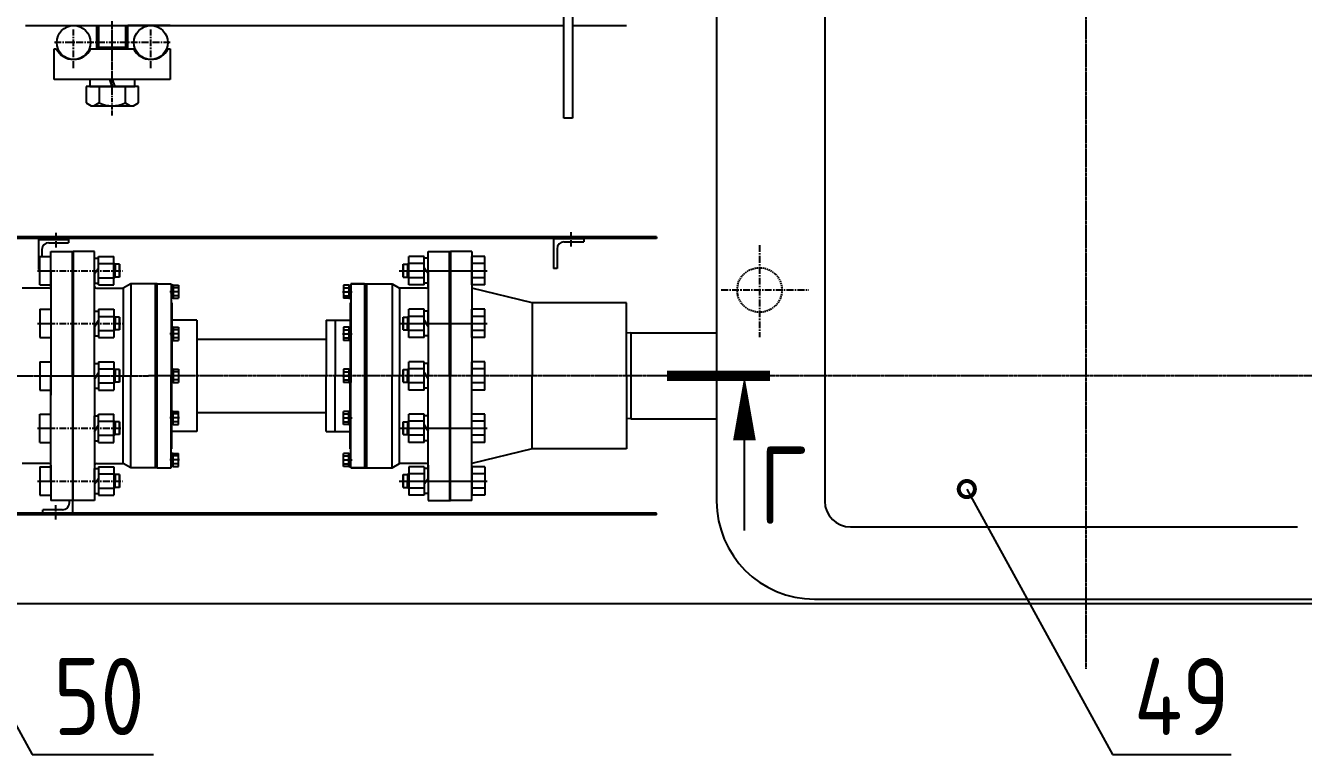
# Model space of a CAD drawing. Header units: millimetres. Extents: x -25976 to -4798, y -663 to 15440.
# Drawn here: x -16850 to -15362, y 10875 to 11724 of the extents above; entities that cross this region are included whole.
import ezdxf
from ezdxf.enums import TextEntityAlignment as Align

# ---------------------------------------------------------------- set-up
doc = ezdxf.new("R2010")
doc.units = ezdxf.units.MM
doc.header["$LTSCALE"] = 0.25
doc.linetypes.add('CENTER', pattern=[50.8, 31.75, -6.35, 6.35, -6.35])
doc.linetypes.add('HIDDEN', pattern=[9.525, 6.35, -3.175])
for name, color, linetype in [('Bord', 1, 'Continuous'), ('Cen', 5, 'CENTER'), ('Cont', 6, 'Continuous'), ('Dim', 7, 'Continuous'), ('Hide', 2, 'HIDDEN'), ('Red', 1, 'Continuous'), ('Text', 3, 'Continuous'), ('Textb', 6, 'Continuous')]:
    doc.layers.add(name, color=color, linetype=linetype)
doc.styles.add('Style1', font='romans.shx', dxfattribs={"width": 0.8})
doc.dimstyles.new('Poz15', dxfattribs={"dimscale": 15, "dimtxt": 6, "dimasz": 2.5, "dimexe": 1.25, "dimexo": 0, "dimgap": 1.5, "dimtad": 2, "dimtoh": 1, "dimtxsty": 'Style1', "dimblk": 'DOTSMALL', "dimcen": 2.5, "dimclrt": 6, "dimadec": 0, "dimazin": 0, "dimtfac": 1, "dimtmove": 0, "dimatfit": 3, "dimldrblk": 'DOTSMALL', "dimfxl": 1, "dimarcsym": 0})

# ---------------------------------------------------------------- blocks, each defined once
blk = doc.blocks.new('RAZREZ05')
at = {"layer": 'Text', "const_width": 0.8}
blk.add_lwpolyline([(-1.997, 0), (6.003, 0)], dxfattribs=at)
at = {"layer": 'Text'}
blk.add_lwpolyline([(0, 0, 0, 1.76, 0), (0, -5, 1.76, 1.76, 0)], format="xyseb", dxfattribs=at)
blk.add_lwpolyline([(0, -12), (0, -5)], dxfattribs=at)
at = {"layer": 'Textb', "style": 'Style1', "width": 0.8}
blk.add_attdef('А', text='', height=6, dxfattribs=at).set_placement((-1.7, -11.499, 39), align=Align.RIGHT)
blk = doc.blocks.new('_DotSmall')
at = {"color": 0, "linetype": 'ByBlock', "const_width": 0.5}
blk.add_lwpolyline([(-0.0625, 0, 1), (0.0625, 0, 1)], format="xyb", close=True, dxfattribs=at)

msp = doc.modelspace()

# ---------------------------------------------------------------- linework, layer by layer
at = {"color": 1, "ltscale": 0.62}
for p, q in [((-16765.10647, 11699.26609), (-16765.10647, 11724.26685)), ((-16733.43647, 11699.26609), (-16733.43647, 11724.26678))]:
    msp.add_line(p, q, dxfattribs=at)
at = {"color": 5, "linetype": 'CENTER', "ltscale": 0.62}
msp.add_line((-16749.27147, 11619.51609), (-16749.27147, 11724.26681), dxfattribs=at)
at = {"layer": 'Bord'}
for p, q in [((-16745.77187, 11446.26959), (-16747.27187, 11446.26959)), ((-16405.27152, 11446.26959), (-16403.77152, 11446.26959)), ((-16745.77187, 11431.26959), (-16747.27187, 11431.26959)), ((-16405.27152, 11431.26959), (-16403.77152, 11431.26959)), ((-16745.77187, 11384.76959), (-16747.27187, 11384.76959)), ((-16405.27152, 11384.76959), (-16403.77152, 11384.76959)), ((-16745.77187, 11369.76959), (-16747.27187, 11369.76959)), ((-16405.27152, 11369.76959), (-16403.77152, 11369.76959)), ((-16745.77187, 11323.76959), (-16747.27187, 11323.76959)), ((-16405.27152, 11323.76959), (-16403.77152, 11323.76959)), ((-16745.77187, 11308.76959), (-16747.27187, 11308.76959)), ((-16405.27152, 11308.76959), (-16403.77152, 11308.76959)), ((-16745.77187, 11262.76959), (-16747.27187, 11262.76959)), ((-16405.27152, 11262.76959), (-16403.77152, 11262.76959)), ((-16745.77187, 11247.76959), (-16747.27187, 11247.76959)), ((-16405.27152, 11247.76959), (-16403.77152, 11247.76959)), ((-16745.77187, 11201.26959), (-16747.27187, 11201.26959)), ((-16405.27152, 11201.26959), (-16403.77152, 11201.26959)), ((-16745.77187, 11186.26959), (-16747.27187, 11186.26959)), ((-16405.27152, 11186.26959), (-16403.77152, 11186.26959))]:
    msp.add_line(p, q, dxfattribs=at)
for centre in [(-16794.27147, 11704.51609), (-16704.27147, 11704.51609)]:
    msp.add_circle(centre, 19.75, dxfattribs=at)
at = {"layer": 'Cen', "ltscale": 0.2}
for p, q in [((-15615.27152, 12985.59012), (-15615.27152, 10975.12226)), ((-17259.26676, 11316.26959), (-16707.17236, 11316.26959)), ((-11697.27629, 11316.26959), (-16707.17236, 11316.26959))]:
    msp.add_line(p, q, dxfattribs=at)
at = {"layer": 'Cen'}
for p, q in [((-16794.27147, 11674.72668), (-16794.27147, 11719.69064)), ((-16749.27147, 11647.87747), (-16749.27147, 11729.27621)), ((-16704.27147, 11674.72668), (-16704.27147, 11719.69064)), ((-16681.71389, 11704.51609), (-16817.59828, 11704.51609)), ((-16815.15037, 11482.7501), (-16815.15037, 11465.79685)), ((-16215.15016, 11483.7501), (-16215.15016, 11466.79685)), ((-15995.27152, 11468.6065), (-15995.27152, 11361.29697)), ((-16836.29694, 11438.76959), (-16737.25559, 11438.76959)), ((-16670.94387, 11414.26959), (-16682.9594, 11414.26959)), ((-16481.09952, 11414.26959), (-16469.084, 11414.26959)), ((-16039.90607, 11416.26959), (-15937.95919, 11416.26959)), ((-16836.29694, 11377.26959), (-16737.25559, 11377.26959)), ((-16670.94387, 11365.26959), (-16682.9594, 11365.26959)), ((-16481.09952, 11365.26959), (-16469.084, 11365.26959)), ((-16836.29694, 11316.26959), (-16737.25559, 11316.26959)), ((-16670.94387, 11316.26959), (-16682.9594, 11316.26959)), ((-16481.09952, 11316.26959), (-16469.084, 11316.26959)), ((-16836.29694, 11255.26959), (-16737.25559, 11255.26959)), ((-16670.94387, 11267.26959), (-16682.9594, 11267.26959)), ((-16481.09952, 11267.26959), (-16469.084, 11267.26959)), ((-16670.94387, 11218.26959), (-16682.9594, 11218.26959)), ((-16481.09952, 11218.26959), (-16469.084, 11218.26959)), ((-16836.29694, 11193.76959), (-16737.25559, 11193.76959)), ((-16815.15037, 11148.78909), (-16815.15037, 11165.74234))]:
    msp.add_line(p, q, dxfattribs=at)
at = {"layer": 'Cen', "linetype": 'Continuous'}
for p, q in [((-16415.1818, 11438.76959), (-16312.43329, 11438.76959)), ((-16415.1818, 11377.26959), (-16312.43329, 11377.26959)), ((-16415.1818, 11255.26959), (-16312.43329, 11255.26959)), ((-16415.1818, 11193.76959), (-16312.43329, 11193.76959))]:
    msp.add_line(p, q, dxfattribs=at)
at = {"layer": 'Cont'}
for p, q in [((-16045.27152, 12847.26959), (-16045.27152, 11170.26959)), ((-15919.27152, 12847.26959), (-15919.27152, 11170.26959)), ((-16223.21419, 11616.26591), (-16223.21063, 12316.26794)), ((-16213.21419, 12316.26794), (-16213.21419, 11616.26591)), ((-16850.2712, 11724.26703), (-16223.21364, 11724.26568)), ((-16767.27147, 11697.26609), (-16767.27147, 11724.26685)), ((-16731.27147, 11697.26609), (-16731.27147, 11724.26677)), ((-16681.90477, 11724.26564), (-16731.27147, 11724.26605)), ((-16213.21419, 11724.26565), (-16150.27147, 11724.26552)), ((-16816.77147, 11697.26609), (-16814.42711, 11697.26609)), ((-16816.77147, 11661.26609), (-16816.77147, 11697.26609)), ((-16774.11582, 11697.26609), (-16724.42711, 11697.26609)), ((-16767.27147, 11699.26609), (-16731.27147, 11699.26609)), ((-16684.11582, 11697.26609), (-16681.77147, 11697.26609)), ((-16681.77147, 11697.26609), (-16681.77147, 11661.26609)), ((-16681.77147, 11661.26609), (-16816.77147, 11661.26609)), ((-16775.52147, 11661.26609), (-16775.52147, 11653.26609)), ((-16723.02147, 11661.26609), (-16775.52147, 11661.26609)), ((-16749.27147, 11653.26609), (-16752.18323, 11661.26609)), ((-16749.27147, 11661.26609), (-16746.3597, 11653.26609)), ((-16723.02147, 11653.26609), (-16723.02147, 11661.26609)), ((-16779.67147, 11653.26609), (-16779.67147, 11634.11886)), ((-16718.87147, 11653.26609), (-16779.67147, 11653.26609)), ((-16775.52147, 11653.26609), (-16723.02147, 11653.26609)), ((-16764.47147, 11653.26609), (-16764.47147, 11634.11886)), ((-16734.07147, 11653.26609), (-16734.07147, 11634.11886)), ((-16718.87147, 11634.11886), (-16718.87147, 11653.26609)), ((-16779.67147, 11634.11886), (-16773.86429, 11630.76609)), ((-16773.86429, 11630.76609), (-16724.67864, 11630.76609)), ((-16764.47147, 11634.11886), (-16770.27864, 11630.76609)), ((-16734.07147, 11634.11886), (-16728.26429, 11630.76609)), ((-16724.67864, 11630.76609), (-16718.87147, 11634.11886)), ((-16213.21419, 11616.26591), (-16223.21419, 11616.26591)), ((-16115.15016, 11478.26959), (-16915.15016, 11478.26959)), ((-16115.15016, 11478.26959), (-16115.15016, 11476.26959)), ((-16115.15016, 11476.26959), (-16915.15016, 11476.26959)), ((-16835.15037, 11475.26959), (-16835.15037, 11440.26959)), ((-16835.15037, 11475.26959), (-16800.15037, 11475.26959)), ((-16831.15037, 11463.26959), (-16831.15037, 11455.26959)), ((-16823.15037, 11471.26959), (-16800.15037, 11471.26959)), ((-16800.15037, 11475.26959), (-16800.15037, 11471.26959)), ((-16235.15016, 11476.26959), (-16235.15016, 11441.26959)), ((-16235.15016, 11476.26959), (-16200.15016, 11476.26959)), ((-16231.15016, 11464.26959), (-16231.15016, 11441.26959)), ((-16223.15016, 11472.26959), (-16200.15016, 11472.26959)), ((-16200.15016, 11476.26959), (-16200.15016, 11472.26959)), ((-16833.77187, 11455.26959), (-16820.77187, 11455.26959)), ((-16833.77187, 11422.26959), (-16833.77187, 11455.26959)), ((-16820.77187, 11461.26959), (-16795.77187, 11461.26959)), ((-16820.77187, 11420.26959), (-16820.77187, 11461.26959)), ((-16820.77187, 11422.26959), (-16820.77187, 11455.26959)), ((-16820.77187, 11438.76959), (-16820.77187, 11453.26959)), ((-16795.77187, 11316.26959), (-16795.77187, 11461.26959)), ((-16769.77187, 11461.26959), (-16794.77187, 11461.26959)), ((-16769.77187, 11316.26959), (-16769.77187, 11461.26959)), ((-16769.77187, 11438.76959), (-16769.77187, 11453.26959)), ((-16769.77187, 11453.26959), (-16765.27187, 11453.26959)), ((-16765.27187, 11455.26959), (-16747.27187, 11455.26959)), ((-16765.27187, 11422.26959), (-16765.27187, 11455.26959)), ((-16747.27187, 11422.26959), (-16747.27187, 11455.26959)), ((-16747.27187, 11447.76959), (-16745.77187, 11446.26959)), ((-16403.77152, 11447.76959), (-16405.27152, 11446.26959)), ((-16385.77152, 11455.26959), (-16403.77152, 11455.26959)), ((-16403.77152, 11422.26959), (-16403.77152, 11455.26959)), ((-16385.77152, 11422.26959), (-16385.77152, 11455.26959)), ((-16381.27152, 11453.26959), (-16385.77152, 11453.26959)), ((-16381.27152, 11420.26959), (-16381.27152, 11461.26959)), ((-16381.27152, 11461.26959), (-16356.27152, 11461.26959)), ((-16381.27152, 11438.76959), (-16381.27152, 11453.26959)), ((-16356.27152, 11316.26959), (-16356.27152, 11461.26959)), ((-16330.27152, 11461.26959), (-16355.27152, 11461.26959)), ((-16330.27152, 11461.26959), (-16330.27152, 11316.26959)), ((-16330.27152, 11422.26959), (-16330.27152, 11455.26959)), ((-16315.27152, 11455.26959), (-16330.27152, 11455.26959)), ((-16315.27152, 11422.26959), (-16315.27152, 11455.26959)), ((-16835.15037, 11440.26959), (-16833.77187, 11440.26959)), ((-16833.77187, 11438.76959), (-16820.77187, 11438.76959)), ((-16820.77187, 11438.76959), (-16820.77187, 11316.26959)), ((-16769.77187, 11434.97627), (-16765.27187, 11442.21335)), ((-16769.77187, 11438.76959), (-16769.77187, 11424.26959)), ((-16765.27187, 11447.01959), (-16747.27187, 11447.01959)), ((-16745.77187, 11446.26959), (-16745.77187, 11438.76959)), ((-16740.77187, 11446.26959), (-16745.77187, 11446.26959)), ((-16745.77187, 11431.26959), (-16745.77187, 11438.76959)), ((-16740.77187, 11438.76959), (-16740.77187, 11446.26959)), ((-16740.77187, 11446.26959), (-16740.77187, 11438.76959)), ((-16740.77187, 11438.76959), (-16740.77187, 11431.26959)), ((-16740.77187, 11431.26959), (-16740.77187, 11438.76959)), ((-16410.27152, 11446.26959), (-16405.27152, 11446.26959)), ((-16410.27152, 11446.26959), (-16410.27152, 11438.76959)), ((-16410.27152, 11438.76959), (-16410.27152, 11446.26959)), ((-16410.27152, 11431.26959), (-16410.27152, 11438.76959)), ((-16410.27152, 11438.76959), (-16410.27152, 11431.26959)), ((-16405.27152, 11446.26959), (-16405.27152, 11438.76959)), ((-16405.27152, 11431.26959), (-16405.27152, 11438.76959)), ((-16385.77152, 11447.01959), (-16403.77152, 11447.01959)), ((-16385.77152, 11442.56292), (-16381.27152, 11435.32584)), ((-16381.27152, 11438.76959), (-16381.27152, 11316.26959)), ((-16315.27152, 11447.01959), (-16330.27152, 11447.01959)), ((-16231.15016, 11441.26959), (-16235.15016, 11441.26959)), ((-16822.77187, 11418.26959), (-16854.11162, 11418.26959)), ((-16833.77187, 11422.26959), (-16820.77187, 11422.26959)), ((-16769.77187, 11424.26959), (-16765.27187, 11424.26959)), ((-16767.77187, 11418.26959), (-16736.43213, 11418.26959)), ((-16765.27187, 11430.51959), (-16747.27187, 11430.51959)), ((-16765.27187, 11422.26959), (-16747.27187, 11422.26959)), ((-16747.27187, 11429.76959), (-16745.77187, 11431.26959)), ((-16740.77187, 11431.26959), (-16745.77187, 11431.26959)), ((-16727.77187, 11423.26959), (-16736.43213, 11418.26959)), ((-16736.43213, 11418.26959), (-16736.43213, 11316.26959)), ((-16697.77187, 11423.26959), (-16727.77187, 11423.26959)), ((-16727.77187, 11423.26959), (-16727.77187, 11316.26959)), ((-16698.77187, 11209.26959), (-16698.77187, 11423.26959)), ((-16696.77187, 11209.26959), (-16696.77187, 11423.26959)), ((-16696.77187, 11423.26959), (-16680.77187, 11423.26959)), ((-16696.77187, 11423.26959), (-16680.77187, 11423.26959)), ((-16680.77187, 11423.26959), (-16680.77187, 11316.26959)), ((-16680.77187, 11423.26959), (-16680.77187, 11401.26959)), ((-16678.27187, 11421.86959), (-16680.77187, 11421.86959)), ((-16680.77187, 11421.86959), (-16680.77187, 11406.66959)), ((-16678.27187, 11421.91959), (-16678.27187, 11406.61959)), ((-16678.27187, 11421.91959), (-16672.27187, 11421.91959)), ((-16678.27187, 11421.91959), (-16678.27187, 11406.61959)), ((-16678.27187, 11421.86959), (-16678.27187, 11406.66959)), ((-16672.27187, 11418.94459), (-16678.27187, 11418.94459)), ((-16672.27187, 11421.91959), (-16672.27187, 11406.61959)), ((-16479.77152, 11421.91959), (-16479.77152, 11406.61959)), ((-16473.77152, 11421.91959), (-16479.77152, 11421.91959)), ((-16479.77152, 11418.94459), (-16473.77152, 11418.94459)), ((-16473.77152, 11421.91959), (-16473.77152, 11406.61959)), ((-16473.77152, 11421.91959), (-16473.77152, 11406.61959)), ((-16473.77152, 11421.86959), (-16473.77152, 11406.66959)), ((-16473.77152, 11421.86959), (-16471.27152, 11421.86959)), ((-16471.27152, 11423.26959), (-16471.27152, 11316.26959)), ((-16455.27152, 11423.26959), (-16471.27152, 11423.26959)), ((-16471.27152, 11423.26959), (-16471.27152, 11401.26959)), ((-16471.27152, 11423.26959), (-16423.27152, 11423.26959)), ((-16471.27152, 11423.26959), (-16471.27152, 11316.26959)), ((-16471.27152, 11421.86959), (-16471.27152, 11406.66959)), ((-16455.27152, 11423.26959), (-16455.27152, 11209.26959)), ((-16453.27152, 11423.26959), (-16453.27152, 11209.26959)), ((-16423.27152, 11423.26959), (-16414.61127, 11418.26959)), ((-16423.27152, 11423.26959), (-16423.27152, 11316.26959)), ((-16383.27152, 11418.26959), (-16414.61127, 11418.26959)), ((-16414.61127, 11418.26959), (-16414.61127, 11316.26959)), ((-16410.27152, 11431.26959), (-16405.27152, 11431.26959)), ((-16403.77152, 11429.76959), (-16405.27152, 11431.26959)), ((-16385.77152, 11430.51959), (-16403.77152, 11430.51959)), ((-16385.77152, 11422.26959), (-16403.77152, 11422.26959)), ((-16381.27152, 11424.26959), (-16385.77152, 11424.26959)), ((-16315.27152, 11430.51959), (-16330.27152, 11430.51959)), ((-16315.27152, 11422.26959), (-16330.27152, 11422.26959)), ((-16260.27152, 11401.26959), (-16330.27152, 11418.26959)), ((-16680.77187, 11412.00184), (-16678.27187, 11416.09135)), ((-16678.27187, 11406.66959), (-16680.77187, 11406.66959)), ((-16672.27187, 11409.59459), (-16678.27187, 11409.59459)), ((-16678.27187, 11406.61959), (-16672.27187, 11406.61959)), ((-16479.77152, 11409.59459), (-16473.77152, 11409.59459)), ((-16473.77152, 11406.61959), (-16479.77152, 11406.61959)), ((-16471.27152, 11412.00184), (-16473.77152, 11416.09135)), ((-16473.77152, 11406.66959), (-16471.27152, 11406.66959)), ((-16833.77187, 11393.76959), (-16833.77187, 11360.76959)), ((-16833.77187, 11393.76959), (-16820.77187, 11393.76959)), ((-16820.77187, 11395.76959), (-16820.77187, 11354.76959)), ((-16820.77187, 11393.76959), (-16820.77187, 11360.76959)), ((-16769.77187, 11391.76959), (-16765.27187, 11391.76959)), ((-16769.77187, 11377.26959), (-16769.77187, 11391.76959)), ((-16765.27187, 11393.76959), (-16765.27187, 11360.76959)), ((-16765.27187, 11393.76959), (-16747.27187, 11393.76959)), ((-16747.27187, 11393.76959), (-16747.27187, 11360.76959)), ((-16679.77187, 11401.26959), (-16680.77187, 11401.26959)), ((-16679.77187, 11401.26959), (-16680.77187, 11401.26959)), ((-16679.77187, 11401.26959), (-16679.77187, 11372.86959)), ((-16472.27152, 11401.26959), (-16471.27152, 11401.26959)), ((-16472.27152, 11401.26959), (-16471.27152, 11401.26959)), ((-16472.27152, 11401.26959), (-16472.27152, 11372.86959)), ((-16403.77152, 11360.76959), (-16403.77152, 11393.76959)), ((-16385.77152, 11393.76959), (-16403.77152, 11393.76959)), ((-16385.77152, 11360.76959), (-16385.77152, 11393.76959)), ((-16381.27152, 11391.76959), (-16385.77152, 11391.76959)), ((-16381.27152, 11377.26959), (-16381.27152, 11391.76959)), ((-16315.27152, 11393.76959), (-16330.27152, 11393.76959)), ((-16330.27152, 11360.76959), (-16330.27152, 11393.76959)), ((-16315.27152, 11360.76959), (-16315.27152, 11393.76959)), ((-16150.27152, 11401.26959), (-16260.27152, 11401.26959)), ((-16260.27152, 11401.26959), (-16260.27152, 11316.26959)), ((-16150.27152, 11316.26959), (-16150.27152, 11401.26959)), ((-16833.77187, 11377.26959), (-16820.77187, 11377.26959)), ((-16820.77187, 11377.26959), (-16820.77187, 11362.76959)), ((-16769.77187, 11373.47627), (-16765.27187, 11380.71335)), ((-16769.77187, 11377.26959), (-16769.77187, 11362.76959)), ((-16765.27187, 11385.51959), (-16747.27187, 11385.51959)), ((-16747.27187, 11386.26959), (-16745.77187, 11384.76959)), ((-16740.77187, 11384.76959), (-16745.77187, 11384.76959)), ((-16745.77187, 11384.76959), (-16745.77187, 11377.26959)), ((-16745.77187, 11369.76959), (-16745.77187, 11377.26959)), ((-16740.77187, 11384.76959), (-16740.77187, 11377.26959)), ((-16740.77187, 11377.26959), (-16740.77187, 11384.76959)), ((-16740.77187, 11369.76959), (-16740.77187, 11377.26959)), ((-16740.77187, 11377.26959), (-16740.77187, 11369.76959)), ((-16680.77187, 11374.26959), (-16680.77187, 11352.26959)), ((-16680.77187, 11372.86959), (-16680.77187, 11357.66959)), ((-16678.27187, 11372.86959), (-16680.77187, 11372.86959)), ((-16650.77187, 11381.26959), (-16679.77187, 11381.26959)), ((-16678.27187, 11372.91959), (-16678.27187, 11357.61959)), ((-16678.27187, 11372.91959), (-16672.27187, 11372.91959)), ((-16678.27187, 11372.91959), (-16678.27187, 11357.61959)), ((-16678.27187, 11372.86959), (-16678.27187, 11357.66959)), ((-16672.27187, 11372.91959), (-16672.27187, 11357.61959)), ((-16650.77187, 11381.26959), (-16650.77187, 11251.26959)), ((-16500.27152, 11381.26959), (-16472.27152, 11381.26959)), ((-16500.27152, 11381.26959), (-16500.27152, 11316.26959)), ((-16489.77152, 11381.26959), (-16472.27152, 11381.26959)), ((-16489.77152, 11381.26959), (-16489.77152, 11316.26959)), ((-16473.77152, 11372.91959), (-16479.77152, 11372.91959)), ((-16479.77152, 11372.91959), (-16479.77152, 11357.61959)), ((-16473.77152, 11372.91959), (-16473.77152, 11357.61959)), ((-16473.77152, 11372.91959), (-16473.77152, 11357.61959)), ((-16473.77152, 11372.86959), (-16471.27152, 11372.86959)), ((-16473.77152, 11372.86959), (-16473.77152, 11357.66959)), ((-16471.27152, 11374.26959), (-16471.27152, 11352.26959)), ((-16471.27152, 11372.86959), (-16471.27152, 11357.66959)), ((-16410.27152, 11377.26959), (-16410.27152, 11384.76959)), ((-16410.27152, 11384.76959), (-16410.27152, 11377.26959)), ((-16410.27152, 11384.76959), (-16405.27152, 11384.76959)), ((-16410.27152, 11377.26959), (-16410.27152, 11369.76959)), ((-16410.27152, 11369.76959), (-16410.27152, 11377.26959)), ((-16403.77152, 11386.26959), (-16405.27152, 11384.76959)), ((-16405.27152, 11384.76959), (-16405.27152, 11377.26959)), ((-16405.27152, 11369.76959), (-16405.27152, 11377.26959)), ((-16385.77152, 11385.51959), (-16403.77152, 11385.51959)), ((-16385.77152, 11381.06292), (-16381.27152, 11373.82584)), ((-16315.27152, 11385.51959), (-16330.27152, 11385.51959)), ((-16833.77187, 11360.76959), (-16820.77187, 11360.76959)), ((-16769.77187, 11362.76959), (-16765.27187, 11362.76959)), ((-16765.27187, 11369.01959), (-16747.27187, 11369.01959)), ((-16765.27187, 11360.76959), (-16747.27187, 11360.76959)), ((-16747.27187, 11368.26959), (-16745.77187, 11369.76959)), ((-16740.77187, 11369.76959), (-16745.77187, 11369.76959)), ((-16680.77187, 11363.00184), (-16678.27187, 11367.09135)), ((-16672.27187, 11369.94459), (-16678.27187, 11369.94459)), ((-16672.27187, 11360.59459), (-16678.27187, 11360.59459)), ((-16650.77187, 11358.76959), (-16650.77187, 11273.76959)), ((-16500.27152, 11358.76959), (-16650.77187, 11358.76959)), ((-16479.77152, 11369.94459), (-16473.77152, 11369.94459)), ((-16479.77152, 11360.59459), (-16473.77152, 11360.59459)), ((-16471.27152, 11363.00184), (-16473.77152, 11367.09135)), ((-16410.27152, 11369.76959), (-16405.27152, 11369.76959)), ((-16403.77152, 11368.26959), (-16405.27152, 11369.76959)), ((-16385.77152, 11369.01959), (-16403.77152, 11369.01959)), ((-16385.77152, 11360.76959), (-16403.77152, 11360.76959)), ((-16381.27152, 11362.76959), (-16385.77152, 11362.76959)), ((-16315.27152, 11369.01959), (-16330.27152, 11369.01959)), ((-16315.27152, 11360.76959), (-16330.27152, 11360.76959)), ((-16145.27152, 11366.26959), (-16150.27152, 11366.01959)), ((-16145.27152, 11366.27087), (-16045.27152, 11366.27087)), ((-16145.27152, 11366.27087), (-16145.27152, 11266.26832)), ((-16145.27152, 11366.27087), (-16145.27152, 11266.26832)), ((-16678.27187, 11357.66959), (-16680.77187, 11357.66959)), ((-16679.77187, 11352.26959), (-16680.77187, 11352.26959)), ((-16679.77187, 11352.26959), (-16680.77187, 11352.26959)), ((-16679.77187, 11357.66959), (-16679.77187, 11323.86959)), ((-16678.27187, 11357.61959), (-16672.27187, 11357.61959)), ((-16473.77152, 11357.61959), (-16479.77152, 11357.61959)), ((-16473.77152, 11357.66959), (-16471.27152, 11357.66959)), ((-16472.27152, 11357.66959), (-16472.27152, 11323.86959)), ((-16472.27152, 11352.26959), (-16471.27152, 11352.26959)), ((-16472.27152, 11352.26959), (-16471.27152, 11352.26959)), ((-16833.77187, 11332.76959), (-16820.77187, 11332.76959)), ((-16833.77187, 11332.76959), (-16833.77187, 11299.76959)), ((-16820.77187, 11334.76959), (-16820.77187, 11293.76959)), ((-16820.77187, 11332.76959), (-16820.77187, 11299.76959)), ((-16769.77187, 11316.26959), (-16769.77187, 11330.76959)), ((-16769.77187, 11330.76959), (-16765.27187, 11330.76959)), ((-16765.27187, 11332.76959), (-16747.27187, 11332.76959)), ((-16765.27187, 11332.76959), (-16765.27187, 11299.76959)), ((-16747.27187, 11332.76959), (-16747.27187, 11299.76959)), ((-16385.77152, 11332.76959), (-16403.77152, 11332.76959)), ((-16403.77152, 11299.76959), (-16403.77152, 11332.76959)), ((-16385.77152, 11299.76959), (-16385.77152, 11332.76959)), ((-16381.27152, 11330.76959), (-16385.77152, 11330.76959)), ((-16381.27152, 11316.26959), (-16381.27152, 11330.76959)), ((-16330.27152, 11299.76959), (-16330.27152, 11332.76959)), ((-16315.27152, 11332.76959), (-16330.27152, 11332.76959)), ((-16315.27152, 11299.76959), (-16315.27152, 11332.76959)), ((-16833.77187, 11316.26959), (-16820.77187, 11316.26959)), ((-16820.77187, 11316.26959), (-16820.77187, 11301.76959)), ((-16820.77187, 11193.76959), (-16820.77187, 11316.26959)), ((-16795.77187, 11316.26959), (-16795.77187, 11171.26959)), ((-16769.77187, 11312.47627), (-16765.27187, 11319.71335)), ((-16769.77187, 11316.26959), (-16769.77187, 11301.76959)), ((-16769.77187, 11316.26959), (-16769.77187, 11171.26959)), ((-16765.27187, 11324.51959), (-16747.27187, 11324.51959)), ((-16747.27187, 11325.26959), (-16745.77187, 11323.76959)), ((-16745.77187, 11323.76959), (-16745.77187, 11316.26959)), ((-16740.77187, 11323.76959), (-16745.77187, 11323.76959)), ((-16745.77187, 11308.76959), (-16745.77187, 11316.26959)), ((-16740.77187, 11316.26959), (-16740.77187, 11323.76959)), ((-16740.77187, 11323.76959), (-16740.77187, 11316.26959)), ((-16740.77187, 11316.26959), (-16740.77187, 11308.76959)), ((-16740.77187, 11308.76959), (-16740.77187, 11316.26959)), ((-16736.43213, 11214.26959), (-16736.43213, 11316.26959)), ((-16727.77187, 11209.26959), (-16727.77187, 11316.26959)), ((-16680.77187, 11323.86959), (-16680.77187, 11308.66959)), ((-16678.27187, 11323.86959), (-16680.77187, 11323.86959)), ((-16680.77187, 11314.00184), (-16678.27187, 11318.09135)), ((-16680.77187, 11209.26959), (-16680.77187, 11316.26959)), ((-16678.27187, 11323.91959), (-16678.27187, 11308.61959)), ((-16678.27187, 11323.91959), (-16672.27187, 11323.91959)), ((-16678.27187, 11323.91959), (-16678.27187, 11308.61959)), ((-16678.27187, 11323.86959), (-16678.27187, 11308.66959)), ((-16672.27187, 11320.94459), (-16678.27187, 11320.94459)), ((-16672.27187, 11323.91959), (-16672.27187, 11308.61959)), ((-16500.27152, 11251.26959), (-16500.27152, 11316.26959)), ((-16489.77152, 11251.26959), (-16489.77152, 11316.26959)), ((-16473.77152, 11323.91959), (-16479.77152, 11323.91959)), ((-16479.77152, 11323.91959), (-16479.77152, 11308.61959)), ((-16479.77152, 11320.94459), (-16473.77152, 11320.94459)), ((-16473.77152, 11323.91959), (-16473.77152, 11308.61959)), ((-16473.77152, 11323.91959), (-16473.77152, 11308.61959)), ((-16473.77152, 11323.86959), (-16471.27152, 11323.86959)), ((-16473.77152, 11323.86959), (-16473.77152, 11308.66959)), ((-16471.27152, 11314.00184), (-16473.77152, 11318.09135)), ((-16471.27152, 11323.86959), (-16471.27152, 11308.66959)), ((-16471.27152, 11209.26959), (-16471.27152, 11316.26959)), ((-16471.27152, 11209.26959), (-16471.27152, 11316.26959)), ((-16423.27152, 11209.26959), (-16423.27152, 11316.26959)), ((-16414.61127, 11214.26959), (-16414.61127, 11316.26959)), ((-16410.27152, 11323.76959), (-16405.27152, 11323.76959)), ((-16410.27152, 11323.76959), (-16410.27152, 11316.26959)), ((-16410.27152, 11316.26959), (-16410.27152, 11323.76959)), ((-16410.27152, 11308.76959), (-16410.27152, 11316.26959)), ((-16410.27152, 11316.26959), (-16410.27152, 11308.76959)), ((-16403.77152, 11325.26959), (-16405.27152, 11323.76959)), ((-16405.27152, 11323.76959), (-16405.27152, 11316.26959)), ((-16405.27152, 11308.76959), (-16405.27152, 11316.26959)), ((-16385.77152, 11324.51959), (-16403.77152, 11324.51959)), ((-16385.77152, 11320.06292), (-16381.27152, 11312.82584)), ((-16381.27152, 11193.76959), (-16381.27152, 11316.26959)), ((-16356.27152, 11316.26959), (-16356.27152, 11171.26959)), ((-16315.27152, 11324.51959), (-16330.27152, 11324.51959)), ((-16330.27152, 11171.26959), (-16330.27152, 11316.26959)), ((-16260.27152, 11231.26959), (-16260.27152, 11316.26959)), ((-16150.27152, 11316.26959), (-16150.27152, 11231.26959)), ((-16833.77187, 11299.76959), (-16820.77187, 11299.76959)), ((-16769.77187, 11301.76959), (-16765.27187, 11301.76959)), ((-16765.27187, 11308.01959), (-16747.27187, 11308.01959)), ((-16765.27187, 11299.76959), (-16747.27187, 11299.76959)), ((-16747.27187, 11307.26959), (-16745.77187, 11308.76959)), ((-16740.77187, 11308.76959), (-16745.77187, 11308.76959)), ((-16678.27187, 11308.66959), (-16680.77187, 11308.66959)), ((-16679.77187, 11274.86959), (-16679.77187, 11308.66959)), ((-16672.27187, 11311.59459), (-16678.27187, 11311.59459)), ((-16678.27187, 11308.61959), (-16672.27187, 11308.61959)), ((-16479.77152, 11311.59459), (-16473.77152, 11311.59459)), ((-16473.77152, 11308.61959), (-16479.77152, 11308.61959)), ((-16473.77152, 11308.66959), (-16471.27152, 11308.66959)), ((-16472.27152, 11274.86959), (-16472.27152, 11308.66959)), ((-16410.27152, 11308.76959), (-16405.27152, 11308.76959)), ((-16403.77152, 11307.26959), (-16405.27152, 11308.76959)), ((-16385.77152, 11308.01959), (-16403.77152, 11308.01959)), ((-16385.77152, 11299.76959), (-16403.77152, 11299.76959)), ((-16381.27152, 11301.76959), (-16385.77152, 11301.76959)), ((-16315.27152, 11308.01959), (-16330.27152, 11308.01959)), ((-16315.27152, 11299.76959), (-16330.27152, 11299.76959)), ((-16833.77187, 11271.76959), (-16820.77187, 11271.76959)), ((-16833.77187, 11238.76959), (-16833.77187, 11271.76959)), ((-16820.77187, 11236.76959), (-16820.77187, 11277.76959)), ((-16820.77187, 11238.76959), (-16820.77187, 11271.76959)), ((-16820.77187, 11255.26959), (-16820.77187, 11269.76959)), ((-16769.77187, 11255.26959), (-16769.77187, 11269.76959)), ((-16769.77187, 11269.76959), (-16765.27187, 11269.76959)), ((-16765.27187, 11271.76959), (-16747.27187, 11271.76959)), ((-16765.27187, 11238.76959), (-16765.27187, 11271.76959)), ((-16747.27187, 11238.76959), (-16747.27187, 11271.76959)), ((-16678.27187, 11274.86959), (-16680.77187, 11274.86959)), ((-16680.77187, 11259.66959), (-16680.77187, 11274.86959)), ((-16680.77187, 11265.00184), (-16678.27187, 11269.09135)), ((-16678.27187, 11259.61959), (-16678.27187, 11274.91959)), ((-16678.27187, 11274.91959), (-16672.27187, 11274.91959)), ((-16678.27187, 11259.61959), (-16678.27187, 11274.91959)), ((-16678.27187, 11259.66959), (-16678.27187, 11274.86959)), ((-16672.27187, 11271.94459), (-16678.27187, 11271.94459)), ((-16672.27187, 11259.61959), (-16672.27187, 11274.91959)), ((-16650.77187, 11273.76959), (-16500.27152, 11273.76959)), ((-16479.77152, 11259.61959), (-16479.77152, 11274.91959)), ((-16473.77152, 11274.91959), (-16479.77152, 11274.91959)), ((-16479.77152, 11271.94459), (-16473.77152, 11271.94459)), ((-16473.77152, 11259.61959), (-16473.77152, 11274.91959)), ((-16473.77152, 11259.61959), (-16473.77152, 11274.91959)), ((-16473.77152, 11259.66959), (-16473.77152, 11274.86959)), ((-16473.77152, 11274.86959), (-16471.27152, 11274.86959)), ((-16471.27152, 11265.00184), (-16473.77152, 11269.09135)), ((-16471.27152, 11259.66959), (-16471.27152, 11274.86959)), ((-16385.77152, 11271.76959), (-16403.77152, 11271.76959)), ((-16403.77152, 11238.76959), (-16403.77152, 11271.76959)), ((-16385.77152, 11238.76959), (-16385.77152, 11271.76959)), ((-16381.27152, 11269.76959), (-16385.77152, 11269.76959)), ((-16381.27152, 11255.26959), (-16381.27152, 11269.76959)), ((-16330.27152, 11238.76959), (-16330.27152, 11271.76959)), ((-16315.27152, 11271.76959), (-16330.27152, 11271.76959)), ((-16315.27152, 11238.76959), (-16315.27152, 11271.76959)), ((-16833.77187, 11255.26959), (-16820.77187, 11255.26959)), ((-16769.77187, 11251.47627), (-16765.27187, 11258.71335)), ((-16769.77187, 11255.26959), (-16769.77187, 11240.76959)), ((-16765.27187, 11263.51959), (-16747.27187, 11263.51959)), ((-16747.27187, 11264.26959), (-16745.77187, 11262.76959)), ((-16745.77187, 11262.76959), (-16745.77187, 11255.26959)), ((-16740.77187, 11262.76959), (-16745.77187, 11262.76959)), ((-16745.77187, 11247.76959), (-16745.77187, 11255.26959)), ((-16740.77187, 11255.26959), (-16740.77187, 11262.76959)), ((-16740.77187, 11262.76959), (-16740.77187, 11255.26959)), ((-16740.77187, 11255.26959), (-16740.77187, 11247.76959)), ((-16740.77187, 11247.76959), (-16740.77187, 11255.26959)), ((-16678.27187, 11259.66959), (-16680.77187, 11259.66959)), ((-16679.77187, 11231.26959), (-16679.77187, 11259.66959)), ((-16672.27187, 11262.59459), (-16678.27187, 11262.59459)), ((-16678.27187, 11259.61959), (-16672.27187, 11259.61959)), ((-16479.77152, 11262.59459), (-16473.77152, 11262.59459)), ((-16473.77152, 11259.61959), (-16479.77152, 11259.61959)), ((-16473.77152, 11259.66959), (-16471.27152, 11259.66959)), ((-16472.27152, 11231.26959), (-16472.27152, 11259.66959)), ((-16410.27152, 11262.76959), (-16405.27152, 11262.76959)), ((-16410.27152, 11262.76959), (-16410.27152, 11255.26959)), ((-16410.27152, 11255.26959), (-16410.27152, 11262.76959)), ((-16410.27152, 11247.76959), (-16410.27152, 11255.26959)), ((-16410.27152, 11255.26959), (-16410.27152, 11247.76959)), ((-16403.77152, 11264.26959), (-16405.27152, 11262.76959)), ((-16405.27152, 11262.76959), (-16405.27152, 11255.26959)), ((-16405.27152, 11247.76959), (-16405.27152, 11255.26959)), ((-16385.77152, 11263.51959), (-16403.77152, 11263.51959)), ((-16385.77152, 11259.06292), (-16381.27152, 11251.82584)), ((-16315.27152, 11263.51959), (-16330.27152, 11263.51959)), ((-16145.27152, 11266.26959), (-16150.27152, 11266.51959)), ((-16145.27152, 11266.26832), (-16045.27152, 11266.26832)), ((-16833.77187, 11238.76959), (-16820.77187, 11238.76959)), ((-16769.77187, 11240.76959), (-16765.27187, 11240.76959)), ((-16765.27187, 11247.01959), (-16747.27187, 11247.01959)), ((-16765.27187, 11238.76959), (-16747.27187, 11238.76959)), ((-16747.27187, 11246.26959), (-16745.77187, 11247.76959)), ((-16740.77187, 11247.76959), (-16745.77187, 11247.76959)), ((-16650.77187, 11251.26959), (-16679.77187, 11251.26959)), ((-16500.27152, 11251.26959), (-16472.27152, 11251.26959)), ((-16489.77152, 11251.26959), (-16472.27152, 11251.26959)), ((-16410.27152, 11247.76959), (-16405.27152, 11247.76959)), ((-16403.77152, 11246.26959), (-16405.27152, 11247.76959)), ((-16385.77152, 11247.01959), (-16403.77152, 11247.01959)), ((-16385.77152, 11238.76959), (-16403.77152, 11238.76959)), ((-16381.27152, 11240.76959), (-16385.77152, 11240.76959)), ((-16315.27152, 11247.01959), (-16330.27152, 11247.01959)), ((-16315.27152, 11238.76959), (-16330.27152, 11238.76959)), ((-16679.77187, 11231.26959), (-16680.77187, 11231.26959)), ((-16680.77187, 11210.66959), (-16680.77187, 11225.86959)), ((-16678.27187, 11225.86959), (-16680.77187, 11225.86959)), ((-16678.27187, 11210.61959), (-16678.27187, 11225.91959)), ((-16678.27187, 11225.91959), (-16672.27187, 11225.91959)), ((-16678.27187, 11210.61959), (-16678.27187, 11225.91959)), ((-16678.27187, 11210.66959), (-16678.27187, 11225.86959)), ((-16672.27187, 11210.61959), (-16672.27187, 11225.91959)), ((-16473.77152, 11225.91959), (-16479.77152, 11225.91959)), ((-16479.77152, 11210.61959), (-16479.77152, 11225.91959)), ((-16473.77152, 11210.61959), (-16473.77152, 11225.91959)), ((-16473.77152, 11210.61959), (-16473.77152, 11225.91959)), ((-16473.77152, 11225.86959), (-16471.27152, 11225.86959)), ((-16473.77152, 11210.66959), (-16473.77152, 11225.86959)), ((-16472.27152, 11231.26959), (-16471.27152, 11231.26959)), ((-16471.27152, 11210.66959), (-16471.27152, 11225.86959)), ((-16260.27152, 11231.26959), (-16330.27152, 11214.26959)), ((-16150.27152, 11231.26959), (-16260.27152, 11231.26959)), ((-16822.77187, 11214.26959), (-16854.11162, 11214.26959)), ((-16833.77187, 11210.26959), (-16833.77187, 11177.26959)), ((-16833.77187, 11210.26959), (-16820.77187, 11210.26959)), ((-16820.77187, 11212.26959), (-16820.77187, 11171.26959)), ((-16820.77187, 11210.26959), (-16820.77187, 11177.26959)), ((-16767.77187, 11214.26959), (-16736.43213, 11214.26959)), ((-16765.27187, 11210.26959), (-16765.27187, 11177.26959)), ((-16765.27187, 11210.26959), (-16747.27187, 11210.26959)), ((-16747.27187, 11210.26959), (-16747.27187, 11177.26959)), ((-16727.77187, 11209.26959), (-16736.43213, 11214.26959)), ((-16697.77187, 11209.26959), (-16727.77187, 11209.26959)), ((-16696.77187, 11209.26959), (-16680.77187, 11209.26959)), ((-16696.77187, 11209.26959), (-16680.77187, 11209.26959)), ((-16680.77187, 11216.00184), (-16678.27187, 11220.09135)), ((-16678.27187, 11210.66959), (-16680.77187, 11210.66959)), ((-16672.27187, 11222.94459), (-16678.27187, 11222.94459)), ((-16672.27187, 11213.59459), (-16678.27187, 11213.59459)), ((-16678.27187, 11210.61959), (-16672.27187, 11210.61959)), ((-16479.77152, 11222.94459), (-16473.77152, 11222.94459)), ((-16479.77152, 11213.59459), (-16473.77152, 11213.59459)), ((-16473.77152, 11210.61959), (-16479.77152, 11210.61959)), ((-16471.27152, 11216.00184), (-16473.77152, 11220.09135)), ((-16473.77152, 11210.66959), (-16471.27152, 11210.66959)), ((-16455.27152, 11209.26959), (-16471.27152, 11209.26959)), ((-16471.27152, 11209.26959), (-16423.27152, 11209.26959)), ((-16423.27152, 11209.26959), (-16414.61127, 11214.26959)), ((-16383.27152, 11214.26959), (-16414.61127, 11214.26959)), ((-16403.77152, 11210.26959), (-16403.77152, 11177.26959)), ((-16385.77152, 11210.26959), (-16403.77152, 11210.26959)), ((-16385.77152, 11210.26959), (-16385.77152, 11177.26959)), ((-16381.27152, 11212.26959), (-16381.27152, 11171.26959)), ((-16330.27152, 11210.26959), (-16330.27152, 11177.26959)), ((-16315.27152, 11210.26959), (-16330.27152, 11210.26959)), ((-16315.27152, 11210.26959), (-16315.27152, 11177.26959)), ((-16769.77187, 11208.26959), (-16765.27187, 11208.26959)), ((-16769.77187, 11193.76959), (-16769.77187, 11208.26959)), ((-16769.77187, 11189.97627), (-16765.27187, 11197.21335)), ((-16765.27187, 11202.01959), (-16747.27187, 11202.01959)), ((-16747.27187, 11202.76959), (-16745.77187, 11201.26959)), ((-16740.77187, 11201.26959), (-16745.77187, 11201.26959)), ((-16745.77187, 11201.26959), (-16745.77187, 11193.76959)), ((-16740.77187, 11201.26959), (-16740.77187, 11193.76959)), ((-16740.77187, 11193.76959), (-16740.77187, 11201.26959)), ((-16410.27152, 11193.76959), (-16410.27152, 11201.26959)), ((-16410.27152, 11201.26959), (-16410.27152, 11193.76959)), ((-16410.27152, 11201.26959), (-16405.27152, 11201.26959)), ((-16403.77152, 11202.76959), (-16405.27152, 11201.26959)), ((-16405.27152, 11201.26959), (-16405.27152, 11193.76959)), ((-16385.77152, 11202.01959), (-16403.77152, 11202.01959)), ((-16381.27152, 11208.26959), (-16385.77152, 11208.26959)), ((-16385.77152, 11189.97627), (-16381.27152, 11197.21335)), ((-16315.27152, 11202.01959), (-16330.27152, 11202.01959)), ((-16833.77187, 11193.76959), (-16820.77187, 11193.76959)), ((-16820.77187, 11193.76959), (-16820.77187, 11179.26959)), ((-16769.77187, 11193.76959), (-16769.77187, 11179.26959)), ((-16769.77187, 11179.26959), (-16765.27187, 11179.26959)), ((-16765.27187, 11185.51959), (-16747.27187, 11185.51959)), ((-16747.27187, 11184.76959), (-16745.77187, 11186.26959)), ((-16745.77187, 11186.26959), (-16745.77187, 11193.76959)), ((-16740.77187, 11186.26959), (-16745.77187, 11186.26959)), ((-16740.77187, 11186.26959), (-16740.77187, 11193.76959)), ((-16740.77187, 11193.76959), (-16740.77187, 11186.26959)), ((-16410.27152, 11193.76959), (-16410.27152, 11186.26959)), ((-16410.27152, 11186.26959), (-16410.27152, 11193.76959)), ((-16410.27152, 11186.26959), (-16405.27152, 11186.26959)), ((-16405.27152, 11186.26959), (-16405.27152, 11193.76959)), ((-16403.77152, 11184.76959), (-16405.27152, 11186.26959)), ((-16385.77152, 11185.51959), (-16403.77152, 11185.51959)), ((-16381.27152, 11179.26959), (-16385.77152, 11179.26959)), ((-16381.27152, 11193.76959), (-16381.27152, 11179.26959)), ((-16315.27152, 11185.51959), (-16330.27152, 11185.51959)), ((-16833.77187, 11177.26959), (-16820.77187, 11177.26959)), ((-16769.77187, 11171.26959), (-16820.77187, 11171.26959)), ((-16799.15037, 11168.26959), (-16799.15037, 11171.26959)), ((-16795.15037, 11156.26959), (-16795.15037, 11171.26959)), ((-16765.27187, 11177.26959), (-16747.27187, 11177.26959)), ((-16385.77152, 11177.26959), (-16403.77152, 11177.26959)), ((-16381.27152, 11171.26959), (-16356.27152, 11171.26959)), ((-16330.27152, 11171.26959), (-16355.27152, 11171.26959)), ((-16315.27152, 11177.26959), (-16330.27152, 11177.26959)), ((-16115.15016, 11156.26959), (-16915.15016, 11156.26959)), ((-16115.15016, 11154.26959), (-16915.15016, 11154.26959)), ((-16830.15037, 11156.26959), (-16830.15037, 11160.26959)), ((-16807.15037, 11160.26959), (-16830.15037, 11160.26959)), ((-16795.15037, 11156.26959), (-16830.15037, 11156.26959)), ((-16115.15016, 11154.26959), (-16115.15016, 11156.26959)), ((-15889.27152, 11140.26959), (-15368.82658, 11140.26959)), ((-15931.27152, 11056.26959), (-15299.27152, 11056.26959))]:
    msp.add_line(p, q, dxfattribs=at)
at = {"layer": 'Cont', "linetype": 'Continuous'}
for p, q in [((-16795.77187, 11461.26959), (-16794.77187, 11461.26959)), ((-16794.77187, 11461.26959), (-16794.77187, 11316.26959)), ((-16356.27152, 11461.26959), (-16355.27152, 11461.26959)), ((-16355.27152, 11461.26959), (-16355.27152, 11316.26959)), ((-16696.77187, 11423.26959), (-16697.77187, 11423.26959)), ((-16696.77187, 11423.26959), (-16697.77187, 11423.26959)), ((-16455.27152, 11423.26959), (-16454.27152, 11423.26959)), ((-16356.27152, 11399.76959), (-16355.27152, 11399.76959)), ((-16795.77187, 11354.76959), (-16794.77187, 11354.76959)), ((-16356.27152, 11338.76959), (-16355.27152, 11338.76959)), ((-16794.77187, 11171.26959), (-16794.77187, 11316.26959)), ((-16355.27152, 11171.26959), (-16355.27152, 11316.26959)), ((-16795.77187, 11293.76959), (-16794.77187, 11293.76959)), ((-16795.77187, 11277.76959), (-16794.77187, 11277.76959)), ((-16696.77187, 11209.26959), (-16697.77187, 11209.26959)), ((-16696.77187, 11209.26959), (-16697.77187, 11209.26959)), ((-16455.27152, 11209.26959), (-16454.27152, 11209.26959)), ((-16795.77187, 11172.26959), (-16794.77187, 11172.26959)), ((-16356.27152, 11171.26959), (-16355.27152, 11171.26959))]:
    msp.add_line(p, q, dxfattribs=at)
at = {"layer": 'Cont'}
for centre, radius, start, end in [((-16794.27147, 11707.26609), 22.5, 206.38779996, 333.61220004), ((-16704.27147, 11707.26609), 22.5, 206.38779996, 333.61220004), ((-16749.27147, 11666.89755), 36.13145, 245.12208877, 294.87791123), ((-16823.15037, 11463.26959), 8, 90, 180), ((-16223.15016, 11464.26959), 8, 90, 180), ((-16822.77187, 11420.26959), 2, 270, 0), ((-16767.77187, 11420.26959), 2, 180, 270), ((-16383.27152, 11420.26959), 2, 270, 0), ((-16822.77187, 11212.26959), 2, 0, 90), ((-16767.77187, 11212.26959), 2, 90, 180), ((-16383.27152, 11212.26959), 2, 0, 90), ((-16807.15037, 11168.26959), 8, 270, 0), ((-15931.27152, 11170.26959), 114, 180, 270), ((-15889.27152, 11170.26959), 30, 180, 270)]:
    msp.add_arc(centre, radius, start, end, dxfattribs=at)
at = {"layer": 'Hide'}
msp.add_circle((-15995.27152, 11416.26959), 26, dxfattribs=at)
at = {"layer": 'Red'}
msp.add_line((-17328.27152, 11051.26959), (-11628.27152, 11051.26959), dxfattribs=at)

# ---------------------------------------------------------------- block references
at = {"layer": 'Dim'}
ref = msp.add_blockref('RAZREZ05', (-16012.86372, 11316.26959), dxfattribs=dict(at, xscale=-15, yscale=15, zscale=15))
ref.add_attrib('А', 'Г', dxfattribs={"layer": 'Textb', "height": 90, "style": 'Style1', "width": 0.8}).set_placement((-15939.69047, 11144.0164, 585), align=Align.RIGHT)

# ---------------------------------------------------------------- texts
at = {"layer": 'Dim', "color": 6, "char_height": 90, "width": 95.6128, "attachment_point": 7, "style": 'Style1'}
for s, insert in [('50', (-16817.71329, 10897.80433)), ('49', (-15559.17439, 10897.80433))]:
    msp.add_mtext(s, dxfattribs=dict(at, insert=insert))

# ---------------------------------------------------------------- leaders
at = {"layer": 'Dim', "annotation_type": 0, "has_hookline": 1, "hookline_direction": 0}
for points, text_width in [([(-17012.36929, 11184.40816), (-16842.71329, 10875.30433), (-16840.21329, 10875.30433)], 116.57143), ([(-15753.83039, 11184.40816), (-15584.17439, 10875.30433), (-15581.67439, 10875.30433)], 113.14286)]:
    msp.add_leader(points, dimstyle='Poz15', override={"dimgap": 1.5, "dimtad": 1}, dxfattribs=dict(at, text_width=text_width))

doc.saveas('drawing.dxf')
